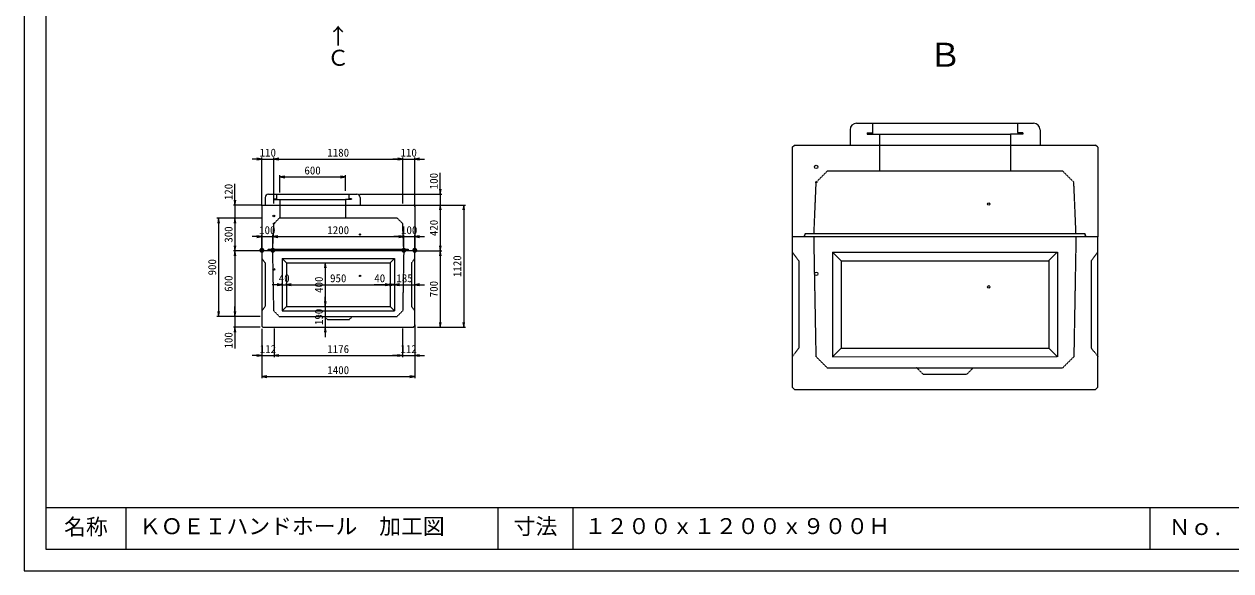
# Model space of a CAD drawing. Units: millimetres, scale not verified. Extents: x -420 to 421, y -297 to 297.
# Drawn here: x -420 to 132, y -297 to -46 of the extents above; entities that cross this region are included whole.
import ezdxf
from ezdxf.enums import TextEntityAlignment as Align

# ---------------------------------------------------------------- set-up
doc = ezdxf.new("R2010")
doc.units = ezdxf.units.MM
doc.header["$PDMODE"] = 32
doc.header["$PDSIZE"] = 0.5
doc.linetypes.add('USER2', pattern=[4.7625, 3.175, -1.5875])
doc.layers.add('0-0', color=7, linetype='Continuous')
for name, color, linetype, lineweight in [('0-1_0', 9, 'Continuous', 25), ('0-2_dims', 7, 'Continuous', 18), ('0-3_pen1実線', 4, 'Continuous', 13), ('0-4_pen2実線', 3, 'Continuous', 13), ('0-5_pen3実線', 7, 'Continuous', 25), ('0-6_pen4実線', 7, 'Continuous', 25), ('0-7_pen2破線', 3, 'USER2', 25), ('0-9_draw', 7, 'Continuous', 13), ('0-A_鉄筋１', 7, 'Continuous', 13)]:
    doc.layers.add(name, color=color, linetype=linetype, lineweight=lineweight)
doc.styles.add('ＭＳ ゴシック', font='')
doc.styles.get('ＭＳ ゴシック').set_extended_font_data('MS Gothic')

# ---------------------------------------------------------------- blocks, each defined once
blk = doc.blocks.new('部分図 1')
at = {"layer": '0-1_0'}
blk.add_lwpolyline([(0, 0), (16824, 0), (16824, 11878), (0, 11878)], close=True, dxfattribs=at)
at = {"layer": '0-2_dims'}
for p, q in [((3811.5, 3453), (3811.5, 3648)), ((1931.5, 3353), (1931.5, 3548)), ((2342.5, 3468), (2342.5, 3626)), ((2342.5, 3611), (2942.5, 3611)), ((2942.5, 3483), (2942.5, 3626)), ((3072.5, 3453), (3826.5, 3453)), ((3811.5, 3453), (3811.5, 3353)), ((2172.5, 3353), (1916.5, 3353)), ((1931.5, 3353), (1931.5, 3233)), ((3582.5, 3353), (3826.5, 3353)), ((3582.5, 3353), (3826.5, 3353)), ((3597.5, 3353), (4041.5, 3353)), ((3811.5, 3353), (3811.5, 3263)), ((3811.5, 3353), (3811.5, 2933)), ((4026.5, 3353), (4026.5, 2233)), ((2157.5, 3233), (1766.5, 3233)), ((1781.5, 3233), (1781.5, 2333)), ((2172.5, 3233), (1916.5, 3233)), ((2172.5, 3233), (1916.5, 3233)), ((1931.5, 3233), (1931.5, 3143)), ((1931.5, 3233), (1931.5, 2933)), ((2177.5, 3064), (2087.5, 3064)), ((2177.5, 2948), (2177.5, 3079)), ((2177.5, 3064), (2277.47, 3064)), ((2277.47, 2949.82), (2277.47, 3079)), ((2277.47, 2949.82), (2277.47, 3079)), ((2277.47, 3064), (2367.47, 3064)), ((2277.47, 3064), (3477.27, 3064)), ((3477.27, 3064), (3387.27, 3064)), ((3477.27, 2949.82), (3477.27, 3079)), ((3477.27, 2949.82), (3477.27, 3079)), ((3477.27, 3064), (3577.5, 3064)), ((3577.5, 2946.23), (3577.5, 3079)), ((3577.5, 3064), (3667.5, 3064)), ((2162.5, 2933), (1916.5, 2933)), ((2162.5, 2933), (1916.5, 2933)), ((1931.5, 2933), (1931.5, 2333)), ((3592.5, 2933), (3826.5, 2933)), ((3592.5, 2933), (3826.5, 2933)), ((3811.5, 2933), (3811.5, 2233)), ((2756.5, 2823), (2773.75, 2823)), ((2758.75, 2823), (2758.75, 2423)), ((2362.5, 2623), (2272.5, 2623)), ((2362.5, 2623), (2362.5, 2638)), ((2362.5, 2623), (2402.5, 2623)), ((2402.5, 2623), (2402.5, 2638)), ((2402.5, 2623), (2402.5, 2638)), ((2402.5, 2623), (2492.5, 2623)), ((2402.5, 2623), (3352.5, 2623)), ((3352.5, 2623), (3207.5, 2623)), ((3392.5, 2623), (3302.5, 2623)), ((3352.5, 2623), (3352.5, 2638)), ((3352.5, 2623), (3352.5, 2638)), ((3352.5, 2623), (3392.5, 2623)), ((3392.5, 2623), (3392.5, 2638)), ((3392.5, 2623), (3392.5, 2638)), ((3392.5, 2623), (3482.5, 2623)), ((3392.5, 2623), (3577.5, 2623)), ((3577.5, 2623), (3577.5, 2638)), ((3577.5, 2623), (3667.5, 2623)), ((2758.75, 2423), (2758.75, 2513)), ((2157.5, 2333), (1766.5, 2333)), ((2162.5, 2333), (1916.5, 2333)), ((2162.5, 2333), (1916.5, 2333)), ((1931.5, 2333), (1931.5, 2423)), ((1931.5, 2333), (1931.5, 2233)), ((2758.75, 2423), (2773.75, 2423)), ((2758.75, 2423), (2773.75, 2423)), ((2758.75, 2423), (2758.75, 2233)), ((2162.5, 2233), (1916.5, 2233)), ((1931.5, 2233), (1931.5, 2038)), ((2177.5, 2218), (2177.5, 1959)), ((2289.1, 2220.5), (2289.1, 1959)), ((2289.1, 2220.5), (2289.1, 1959)), ((2758.75, 2233), (2773.75, 2233)), ((2758.75, 2233), (2758.75, 2143)), ((3465.5, 2220.5), (3465.5, 1959)), ((3465.5, 2220.5), (3465.5, 1959)), ((3577.5, 2255), (3577.5, 1959)), ((3602.5, 2233), (3826.5, 2233)), ((3617.5, 2233), (4041.5, 2233)), ((2177.5, 2146.8), (2177.5, 1766)), ((3577.5, 2111), (3577.5, 1766)), ((2177.5, 1974), (2087.5, 1974)), ((2177.5, 1974), (2289.1, 1974)), ((2289.1, 1974), (2379.1, 1974)), ((2289.1, 1974), (3465.5, 1974)), ((3465.5, 1974), (3375.5, 1974)), ((3465.5, 1974), (3577.5, 1974)), ((3577.5, 1974), (3667.5, 1974)), ((2177.5, 1781), (3577.5, 1781))]:
    blk.add_line(p, q, dxfattribs=at)
for points in [[(2387.5, 3618.5), (2342.5, 3611), (2387.5, 3603.5)], [(2897.5, 3603.5), (2942.5, 3611), (2897.5, 3618.5)], [(3804, 3498), (3811.5, 3453), (3819, 3498)], [(1924, 3398), (1931.5, 3353), (1939, 3398)], [(3819, 3308), (3811.5, 3353), (3804, 3308)], [(3819, 3308), (3811.5, 3353), (3804, 3308)], [(4034, 3308), (4026.5, 3353), (4019, 3308)], [(1789, 3188), (1781.5, 3233), (1774, 3188)], [(1939, 3188), (1931.5, 3233), (1924, 3188)], [(1939, 3188), (1931.5, 3233), (1924, 3188)], [(2132.5, 3056.5), (2177.5, 3064), (2132.5, 3071.5)], [(2322.47, 3071.5), (2277.47, 3064), (2322.47, 3056.5)], [(2322.47, 3071.5), (2277.47, 3064), (2322.47, 3056.5)], [(3432.27, 3056.5), (3477.27, 3064), (3432.27, 3071.5)], [(3432.27, 3056.5), (3477.27, 3064), (3432.27, 3071.5)], [(3622.5, 3071.5), (3577.5, 3064), (3622.5, 3056.5)], [(1924, 2978), (1931.5, 2933), (1939, 2978)], [(1939, 2888), (1931.5, 2933), (1924, 2888)], [(3804, 2978), (3811.5, 2933), (3819, 2978)], [(3819, 2888), (3811.5, 2933), (3804, 2888)], [(2766.25, 2778), (2758.75, 2823), (2751.25, 2778)], [(2317.5, 2615.5), (2362.5, 2623), (2317.5, 2630.5)], [(2447.5, 2630.5), (2402.5, 2623), (2447.5, 2615.5)], [(2447.5, 2630.5), (2402.5, 2623), (2447.5, 2615.5)], [(3307.5, 2615.5), (3352.5, 2623), (3307.5, 2630.5)], [(3307.5, 2615.5), (3352.5, 2623), (3307.5, 2630.5)], [(3347.5, 2615.5), (3392.5, 2623), (3347.5, 2630.5)], [(3437.5, 2630.5), (3392.5, 2623), (3437.5, 2615.5)], [(3622.5, 2630.5), (3577.5, 2623), (3622.5, 2615.5)], [(2751.25, 2468), (2758.75, 2423), (2766.25, 2468)], [(2751.25, 2468), (2758.75, 2423), (2766.25, 2468)], [(1774, 2378), (1781.5, 2333), (1789, 2378)], [(1924, 2378), (1931.5, 2333), (1939, 2378)], [(1924, 2378), (1931.5, 2333), (1939, 2378)], [(1939, 2188), (1931.5, 2233), (1924, 2188)], [(2766.25, 2188), (2758.75, 2233), (2751.25, 2188)], [(3804, 2278), (3811.5, 2233), (3819, 2278)], [(4019, 2278), (4026.5, 2233), (4034, 2278)], [(2132.5, 1966.5), (2177.5, 1974), (2132.5, 1981.5)], [(2334.1, 1981.5), (2289.1, 1974), (2334.1, 1966.5)], [(2334.1, 1981.5), (2289.1, 1974), (2334.1, 1966.5)], [(3420.5, 1966.5), (3465.5, 1974), (3420.5, 1981.5)], [(3420.5, 1966.5), (3465.5, 1974), (3420.5, 1981.5)], [(3622.5, 1981.5), (3577.5, 1974), (3622.5, 1966.5)], [(2222.5, 1788.5), (2177.5, 1781), (2222.5, 1773.5)], [(3532.5, 1773.5), (3577.5, 1781), (3532.5, 1788.5)]]:
    blk.add_lwpolyline(points, dxfattribs=at)
at = {"layer": '0-3_pen1実線'}
for p, q in [((9035.74, 3996.76), (9041.69, 4002.71)), ((2942.5, 3400.02), (2945.48, 3403))]:
    blk.add_line(p, q, dxfattribs=at)
at = {"layer": '0-4_pen2実線'}
for centre, radius in [((7255.45, 3702.45), 16), ((8835.45, 3362.45), 12), ((2287.5, 3253), 8), ((3077.5, 3083), 6), ((2287.5, 2763), 8), ((3077.5, 2703), 6), ((7255.45, 2722.45), 16), ((8835.45, 2602.45), 12)]:
    blk.add_circle(centre, radius, dxfattribs=at)
at = {"layer": '0-5_pen3実線'}
for p, q in [((7625.74, 4102.71), (9245.74, 4102.71)), ((7565.74, 4042.71), (7565.74, 3902.71)), ((9305.74, 4042.71), (9305.74, 3902.71)), ((7035.45, 3882.45), (7055.45, 3902.45)), ((7035.45, 3882.45), (7035.45, 3062.45)), ((7055.45, 3902.45), (9815.45, 3902.45)), ((9835.45, 3882.45), (9815.45, 3902.45)), ((9835.45, 3882.45), (9835.45, 3062.45)), ((2237.5, 3453), (3047.5, 3453)), ((2177.5, 3343), (2187.5, 3353)), ((2177.5, 3343), (2177.5, 2933)), ((2187.5, 3353), (3567.5, 3353)), ((2207.5, 3423), (2207.5, 3353)), ((3077.5, 3423), (3077.5, 3353)), ((3577.5, 3343), (3567.5, 3353)), ((3577.5, 3343), (3577.5, 2933)), ((9835.45, 3062.45), (7035.45, 3062.45)), ((9835.45, 1682.45), (9835.45, 3062.45)), ((3577.5, 2933), (2177.5, 2933)), ((3577.5, 2243), (3577.5, 2933)), ((9463.45, 2922.45), (9383.45, 2842.45)), ((3391.5, 2863), (3351.5, 2823)), ((2362.5, 2383), (3391.15, 2384.35)), ((2877.5, 2423), (3352.5, 2423)), ((3352.5, 2423), (3392.5, 2383)), ((2187.5, 2233), (3567.5, 2233)), ((3577.5, 2243), (3567.5, 2233)), ((8435.45, 2042.45), (9385.45, 2042.45)), ((9385.45, 2042.45), (9465.45, 1962.45)), ((7405.45, 1962.45), (9462.75, 1965.16)), ((7055.45, 1662.45), (9815.45, 1662.45)), ((9835.45, 1682.45), (9815.45, 1662.45)), ((931, 580), (931, 200)), ((5025, 580), (5025, 200))]:
    blk.add_line(p, q, dxfattribs=at)
for points in [[(7035.45, 3062.45), (7035.45, 1682.45), (7055.45, 1662.45)], [(2177.5, 2933), (2177.5, 2243), (2187.5, 2233)], [(8435.45, 2922.45), (9465.45, 2922.45), (9465.45, 1962.45)], [(2877.5, 2863), (3392.5, 2863), (3392.5, 2383)], [(2877.5, 2823), (3352.5, 2823), (3352.5, 2423)], [(8435.45, 2842.45), (9385.45, 2842.45), (9385.45, 2042.45)]]:
    blk.add_lwpolyline(points, dxfattribs=at)
for centre, radius, start, end in [((7625.74, 4042.71), 60, 90, 180), ((9245.74, 4042.71), 60, 0, 90), ((2237.5, 3423), 30, 90, 180), ((3047.5, 3423), 30, 0, 90)]:
    blk.add_arc(centre, radius, start, end, dxfattribs=at)
at = {"layer": '0-6_pen4実線'}
for p, q in [((200, 580), (16610, 580)), ((4340.3, 580), (4340.3, 200)), ((10312, 580), (10312, 200))]:
    blk.add_line(p, q, dxfattribs=at)
blk.add_lwpolyline([(200, 200), (16610, 200), (16610, 11452), (200, 11452)], close=True, dxfattribs=at)
at = {"layer": '0-7_pen2破線'}
for p, q in [((7771.74, 4102.71), (7771.74, 4002.71)), ((9099.74, 4102.71), (9099.74, 4014.71)), ((7723.74, 4014.71), (7723.74, 4002.71)), ((7723.74, 4014.71), (7771.74, 4014.71)), ((7723.74, 4002.71), (9035.74, 4002.71)), ((7835.74, 4002.71), (7835.74, 3902.71)), ((9147.74, 4002.71), (9035.74, 4002.71)), ((9035.74, 4002.71), (9035.74, 3902.71)), ((9147.74, 4014.71), (9099.74, 4014.71)), ((9147.74, 4014.71), (9147.74, 4002.71)), ((7835.45, 3902.45), (7835.45, 3662.45)), ((9035.45, 3902.85), (9035.45, 3662.85)), ((7255.45, 3562.45), (7355.45, 3662.45)), ((8435.45, 3662.45), (7355.45, 3662.45)), ((9515.45, 3662.45), (8435.45, 3662.45)), ((7235.45, 3092.45), (7255.45, 3562.45)), ((2310.5, 3453), (2310.5, 3403)), ((2974.5, 3453), (2974.5, 3409)), ((2286.5, 3409), (2286.5, 3403)), ((2286.5, 3409), (2310.5, 3409)), ((2286.5, 3403), (2942.5, 3403)), ((2342.5, 3403), (2342.5, 3353)), ((2342.5, 3353), (2342.5, 3233)), ((2998.5, 3403), (2942.5, 3403)), ((2942.5, 3403), (2942.5, 3353)), ((2942.5, 3353), (2942.5, 3233)), ((2998.5, 3409), (2974.5, 3409)), ((2998.5, 3409), (2998.5, 3403)), ((2287.5, 3183), (2337.5, 3233)), ((2877.5, 3233), (2337.5, 3233)), ((3417.5, 3233), (2877.5, 3233)), ((2277.5, 2948), (2287.5, 3183)), ((7255.45, 1962.45), (7235.45, 3062.45)), ((2287.5, 2383), (2277.5, 2933)), ((9835.45, 2922.45), (9775.45, 2842.45)), ((3577.5, 2863), (3547.5, 2823)), ((3547.5, 2823), (3547.5, 2423)), ((9775.45, 2842.45), (9775.45, 2042.45)), ((2337.5, 2333), (2287.5, 2383)), ((2337.5, 2333), (3417.5, 2333)), ((2777.5, 2303), (2747.5, 2333)), ((3547.5, 2423), (3577.5, 2383)), ((9775.45, 2042.45), (9835.45, 1962.45)), ((7355.45, 1862.45), (7255.45, 1962.45)), ((7355.45, 1862.45), (9515.45, 1862.45)), ((8235.45, 1802.45), (8175.45, 1862.45))]:
    blk.add_line(p, q, dxfattribs=at)
for points in [[(9635.45, 3092.45), (9615.45, 3562.45), (9515.45, 3662.45)], [(3477.5, 2948), (3467.5, 3183), (3417.5, 3233)], [(7155.45, 3092.45), (7145.45, 3062.45), (7155.45, 3092.45), (9715.45, 3092.45), (9725.45, 3062.45), (9715.45, 3092.45)], [(9634.92, 3062.45), (9615.45, 1962.45), (9515.45, 1862.45)], [(2237.5, 2948), (2232.5, 2933), (2237.5, 2948), (3517.5, 2948), (3522.5, 2933), (3517.5, 2948)], [(3477.23, 2933), (3467.5, 2383), (3417.5, 2333)], [(7035.45, 2922.45), (7095.45, 2842.45), (7095.45, 2042.45), (7035.45, 1962.45)], [(2177.5, 2863), (2207.5, 2823), (2207.5, 2423), (2177.5, 2383)], [(2777.5, 2303), (2977.5, 2303), (3007.5, 2333)], [(8235.45, 1802.45), (8635.45, 1802.45), (8695.45, 1862.45)]]:
    blk.add_lwpolyline(points, dxfattribs=at)
for p in [(7255.45, 3562.45), (2287.5, 3183)]:
    blk.add_point(p, dxfattribs=at)
at = {"layer": '0-9_draw'}
for p, q in [((7405.45, 2922.45), (7405.45, 1962.45)), ((7405.45, 2922.45), (7485.45, 2842.45)), ((7405.45, 2922.45), (8435.45, 2922.45)), ((2362.5, 2863), (2362.5, 2383)), ((2362.5, 2863), (2402.5, 2823)), ((2362.5, 2863), (2877.5, 2863)), ((2402.5, 2823), (2402.5, 2423)), ((2402.5, 2823), (2877.5, 2823)), ((7485.45, 2842.45), (7485.45, 2042.45)), ((7485.45, 2842.45), (8435.45, 2842.45)), ((2402.5, 2423), (2362.5, 2383)), ((2402.5, 2423), (2877.5, 2423)), ((7485.45, 2042.45), (7405.45, 1962.45)), ((7485.45, 2042.45), (8435.45, 2042.45))]:
    blk.add_line(p, q, dxfattribs=at)
at = {"layer": '0-A_鉄筋１'}
for p, q in [((2177.5, 3774), (2087.5, 3774)), ((2177.5, 3345), (2177.5, 3789)), ((2177.5, 3774), (2287.3, 3774)), ((2287.3, 3368), (2287.3, 3789)), ((2287.3, 3383), (2287.3, 3789)), ((2287.3, 3774), (2377.3, 3774)), ((2287.3, 3774), (3467.5, 3774)), ((3467.5, 3774), (3377.5, 3774)), ((3467.5, 3368), (3467.5, 3789)), ((3467.5, 3368), (3467.5, 3789)), ((3467.5, 3774), (3577.5, 3774)), ((3577.5, 3338), (3577.5, 3789)), ((3577.5, 3774), (3667.5, 3774))]:
    blk.add_line(p, q, dxfattribs=at)
for points in [[(2132.5, 3766.5), (2177.5, 3774), (2132.5, 3781.5)], [(2332.3, 3781.5), (2287.3, 3774), (2332.3, 3766.5)], [(2332.3, 3781.5), (2287.3, 3774), (2332.3, 3766.5)], [(3422.5, 3766.5), (3467.5, 3774), (3422.5, 3781.5)], [(3422.5, 3766.5), (3467.5, 3774), (3422.5, 3781.5)], [(3622.5, 3781.5), (3577.5, 3774), (3622.5, 3766.5)]]:
    blk.add_lwpolyline(points, dxfattribs=at)
at = {"layer": '0-2_dims', "style": 'ＭＳ ゴシック'}
for s, height, p in [('↑', 146.6, (2776.5, 4785.5)), ('Ｃ', 146.6, (2776.5, 4585.5)), ('Ｂ', 219.9, (8286.21, 4554.4)), ('600', 73.31, (2567.5, 3611.5)), ('100', 73.31, (2152.48, 3064.5)), ('1200', 73.31, (2777.37, 3064.5)), ('100', 73.31, (3452.38, 3064.5)), ('●', 36.66, (2151.9, 2907.7)), ('●', 36.66, (2252.5, 2908)), ('●', 36.66, (3452.3, 2907.9)), ('●', 36.66, (3552.7, 2908)), ('40', 73.31, (2332.5, 2623.5)), ('950', 73.31, (2802.5, 2623.5)), ('40', 73.31, (3207.5, 2623.5)), ('185', 73.31, (3410, 2623.5)), ('112', 73.31, (2158.3, 1974.5)), ('1176', 73.31, (2777.3, 1974.5)), ('112', 73.31, (3446.5, 1974.5)), ('1400', 73.31, (2777.5, 1781.5))]:
    blk.add_text(s, height=height, dxfattribs=at).set_placement(p, align=Align.BOTTOM_LEFT)
for s, p in [('120', (1931, 3398)), ('100', (3811, 3498)), ('420', (3811, 3068)), ('300', (1931, 3008)), ('1120', (4026, 2693)), ('900', (1781, 2708)), ('600', (1931, 2558)), ('400', (2758.25, 2548)), ('700', (3811, 2508)), ('190', (2758.25, 2253)), ('100', (1931, 2038))]:
    blk.add_text(s, height=73.31, rotation=90, dxfattribs=at).set_placement(p, align=Align.BOTTOM_LEFT)
at = {"layer": '0-5_pen3実線', "style": 'ＭＳ ゴシック'}
for s, p in [('名称', (366, 287)), ('ＫＯＥＩハンドホール\u3000加工図', (1053, 292)), ('寸法', (4484.2, 291)), ('１２００ｘ１２００ｘ９００Ｈ', (5132, 293)), ('Ｎｏ.', (10484.7, 284.33))]:
    blk.add_text(s, height=146.6, dxfattribs=at).set_placement(p, align=Align.BOTTOM_LEFT)
at = {"layer": '0-A_鉄筋１', "style": 'ＭＳ ゴシック'}
for s, p in [('110', (2157.4, 3774.5)), ('1180', (2777.4, 3774.5)), ('110', (3447.5, 3774.5))]:
    blk.add_text(s, height=73.31, dxfattribs=at).set_placement(p, align=Align.BOTTOM_LEFT)

msp = doc.modelspace()

# ---------------------------------------------------------------- block references
at = {"layer": '0-0', "xscale": 0.05, "yscale": 0.05}
msp.add_blockref('部分図 1', (-420.5, -297), dxfattribs=at)

doc.saveas('drawing.dxf')
